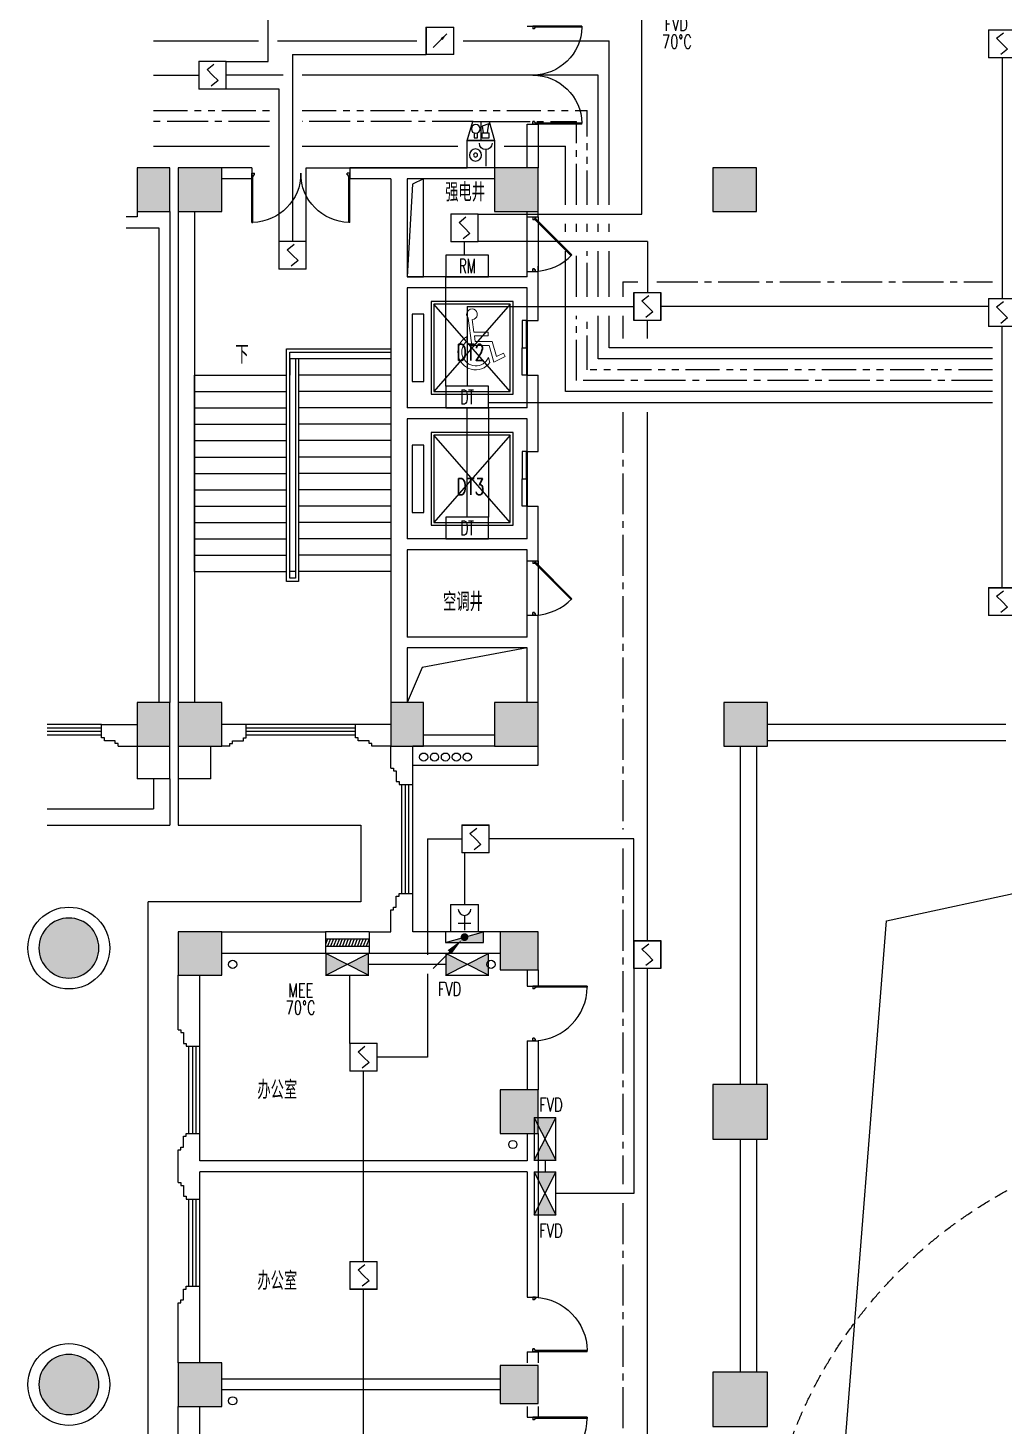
# Model space of a CAD drawing. Extents: x 190999 to 918899, y -200814 to 215286.
# Drawn here: x 686599 to 704485, y -133257 to -107632 of the extents above; entities that cross this region are included whole.
import ezdxf
from ezdxf.enums import TextEntityAlignment as Align

# ---------------------------------------------------------------- set-up
doc = ezdxf.new("R2010")
doc.units = 0
doc.header["$LTSCALE"] = 1000
doc.header["$MEASUREMENT"] = 0
for name, pattern in [('CENTER2', [1.125, 0.75, -0.125, 0.125, -0.125]), ('CONTINOUS', [0]), ('HIDDEN', [0.375, 0.25, -0.125]), ('PHANTOM2', [1.25, 0.625, -0.125, 0.125, -0.125, 0.125, -0.125])]:
    doc.linetypes.add(name, pattern=pattern)
for name, color, linetype in [('00-EQUIP', 3, 'Continuous'), ('00-LWIRE', 4, 'Continuous'), ('00-WIRE-4', 6, 'Continuous'), ('A-卫生间', 250, 'Continuous'), ('A-墙线', 2, 'Continuous'), ('A-外包装修', 250, 'Continuous'), ('A-外窗', 145, 'Continuous'), ('A-门', 167, 'Continuous'), ('COLUMN', 2, 'Continuous'), ('DIM_SYMB', 3, 'Continuous'), ('EQUIP_消火栓', 1, 'Continuous'), ('PUB_HATCH', 250, 'Continuous'), ('PUB_TEXT', 7, 'Continuous'), ('STAIR', 5, 'Continuous'), ('WALL', 2, 'Continuous'), ('WINDOW', 177, 'Continuous'), ('房间名称', 7, 'Continuous'), ('暖通-风-说明', 3, 'Continuous'), ('洞口线', 165, 'Continuous'), ('电井开洞', 97, 'Continuous'), ('雨水管', 151, 'Continuous')]:
    doc.layers.add(name, color=color, linetype=linetype)
doc.layers.add('1-3残疾人坐席', color=10, linetype='Continuous', lineweight=9)
doc.styles.add('_COMPLEX', font='COMPLEX.shx', dxfattribs={"width": 0.5})
doc.styles.add('_TCH_DIM', font='SIMPLEX', dxfattribs={"bigfont": 'GBCBIG'})
doc.styles.add('HZ-ZGBZ', font='romanc.shx', dxfattribs={"width": 0.65})
doc.styles.get("Standard").update_dxf_attribs({"font": 'simhei.ttf'})
doc.styles.add('XXK', font='romans.shx', dxfattribs={"width": 0.75, "bigfont": 'hzf.shx'})
doc.linetypes.add('4INE', pattern='A,1,-0.15,["4",XXK,S=0.3,R=0,X=-0.1,Y=-0.1],-0.25', length=1.4)
doc.linetypes.add('BIG-DLINE', pattern='A,1,-0.15,["D",XXK,S=0.2,R=0,X=-0.1,Y=-0.09],-0.2', length=1.35)

# ---------------------------------------------------------------- blocks, each defined once
blk = doc.blocks.new('m1800')
at = {"layer": 'A-墙线'}
for p, q in [((-900, -100), (-900, 100)), ((900, -100), (900, 100))]:
    blk.add_line(p, q, dxfattribs=at)
at = {"layer": 'A-门'}
for p, q in [((-900, 900), (-900, 0)), ((-900, 900), (-880, 900)), ((-880, 900), (-880, 50)), ((880, 900), (880, 50)), ((900, 900), (880, 900)), ((900, 900), (900, 0)), ((-900, 50), (-870, 50)), ((-900, 0), (-850, 0)), ((-870, 50), (-870, 30)), ((-870, 30), (-850, 30)), ((-850, 30), (-850, 0)), ((850, 30), (850, 0)), ((870, 30), (850, 30)), ((900, 0), (850, 0)), ((870, 50), (870, 30)), ((900, 50), (870, 50))]:
    blk.add_line(p, q, dxfattribs=at)
for centre, start, end in [((-900, 0), 0, 88.7267), ((900, 0), 91.2733, 180)]:
    blk.add_arc(centre, 900, start, end, dxfattribs=at)
blk = doc.blocks.new('wza')
at = {"layer": '1-3残疾人坐席', "linetype": 'CONTINOUS'}
for p, q in [((0, 0), (-66, 501)), ((40, 245), (10, 473)), ((-83, 80), (-94, 160)), ((0, 0), (318, 0)), ((40, 245), (302, 245)), ((63, 72), (50, 173)), ((50, 173), (302, 173)), ((63, 72), (372, 72)), ((302, 173), (302, 245)), ((372, 72), (452, -206)), ((307, -220), (334, -315)), ((318, 0), (407, -309)), ((407, -309), (615, -205)), ((452, -206), (583, -140)), ((583, -140), (615, -205))]:
    blk.add_line(p, q, dxfattribs=at)
for centre, radius, start, end in [((4, 570), 98.4, 273.7427, 224.6237), ((72, -121), 326, 120.5826, 323.3889), ((72, -121), 254, 127.7051, 337.0637)]:
    blk.add_arc(centre, radius, start, end, dxfattribs=at)
blk = doc.blocks.new('$TwtSys$00000434')
for p, q in [((-0.5, 0.5), (-0.5, -0.5)), ((-0.5, -0.5), (0.5, 0.5)), ((0.5, 0.5), (-0.5, 0.5)), ((0.5, -0.5), (0.5, 0.5)), ((-0.5, -0.5), (0.5, -0.5))]:
    blk.add_line(p, q)
blk.add_solid([(0.5, -0.5), (0.5, 0.5), (-0.5, -0.5)])
blk = doc.blocks.new('bfm01')
at = {"layer": 'A-墙线'}
for p, q in [((-200, 0), (0, 0)), ((-200, -1000), (0, -1000))]:
    blk.add_line(p, q, dxfattribs=at)
at = {"layer": 'A-门'}
for p, q in [((-200, -1000), (-200, 0)), ((-100, 0), (-100, -50)), ((-70, -50), (-100, -50)), ((-50, -30), (-70, -30)), ((-70, -30), (-70, -50)), ((-64, -44), (-50, -30)), ((-64, -44), (603, -711)), ((-50, 0), (-50, -30)), ((-50, -30), (617, -697)), ((0, 0), (0, -1000)), ((-70, -950), (-100, -950)), ((-100, -1000), (-100, -950)), ((-50, -1000), (-100, -1000)), ((-70, -970), (-70, -950)), ((-50, -970), (-70, -970)), ((-50, -1000), (-50, -970))]:
    blk.add_line(p, q, dxfattribs=at)
blk.add_arc((-100, 0), 1000, 272.866, 315.8103, dxfattribs=at)
blk = doc.blocks.new('m1000')
at = {"layer": 'A-墙线'}
for p, q in [((0, 0), (0, 200)), ((1000, 0), (1000, 200))]:
    blk.add_line(p, q, dxfattribs=at)
at = {"layer": 'A-门'}
for p, q in [((0, 1100), (0, 100)), ((0, 1100), (20, 1100)), ((20, 1100), (20, 150)), ((0, 150), (30, 150)), ((0, 100), (50, 100)), ((30, 150), (30, 130)), ((30, 130), (50, 130)), ((50, 130), (50, 100)), ((950, 130), (950, 100)), ((970, 130), (950, 130)), ((1000, 100), (950, 100)), ((970, 150), (970, 130)), ((1000, 150), (970, 150)), ((1000, 150), (1000, 100))]:
    blk.add_line(p, q, dxfattribs=at)
blk.add_arc((0, 100), 1000, 2.866, 88.854, dxfattribs=at)
blk = doc.blocks.new('$WINLIB2D$00000039')
at = {"color": 0}
for p, q in [((0.5, 0.5), (-0.5, 0.5)), ((-0.5, 0.167), (0.5, 0.167)), ((-0.452, -0.167), (-0.5, 0.084)), ((-0.384, -0.167), (-0.448, 0.167)), ((-0.316, -0.167), (-0.38, 0.167)), ((-0.248, -0.167), (-0.312, 0.167)), ((-0.18, -0.167), (-0.244, 0.167)), ((-0.112, -0.167), (-0.176, 0.167)), ((-0.044, -0.167), (-0.108, 0.167)), ((0.024, -0.167), (-0.04, 0.167)), ((0.092, -0.167), (0.028, 0.167)), ((0.16, -0.167), (0.096, 0.167)), ((0.228, -0.167), (0.164, 0.167)), ((0.296, -0.167), (0.232, 0.167)), ((0.364, -0.167), (0.3, 0.167)), ((0.432, -0.167), (0.368, 0.167)), ((0.5, -0.167), (0.436, 0.167)), ((-0.5, -0.167), (0.5, -0.167)), ((0.5, -0.5), (-0.5, -0.5))]:
    blk.add_line(p, q, dxfattribs=at)
blk = doc.blocks.new('_FZH')
blk.add_lwpolyline([(-0.5, -0.5), (0.5, -0.5), (0.5, 0.5), (-0.5, 0.5)], close=True)
at = {"layer": 'PUB_HATCH'}
blk.add_solid([(-0.5, -0.5), (0.5, -0.5), (-0.5, 0.5), (0.5, 0.5)], dxfattribs=at)
blk = doc.blocks.new('_LINKPT1')
at = {"color": 0}
blk.add_line((0, 0), (0, 0), dxfattribs=at)
blk = doc.blocks.new('3S1KCGW2')
for p, q in [((0.5, 0.5), (-0.5, 0.5)), ((-0.5, 0.5), (-0.5, -0.5)), ((-0.2, 0.2), (0.05, 0.4)), ((0, 0), (-0.2, 0.2)), ((0, 0), (0.2, -0.2)), ((0.5, -0.5), (0.5, 0.5)), ((-0.5, -0.5), (0.5, -0.5)), ((0.2, -0.2), (-0.05, -0.4))]:
    blk.add_line(p, q)
at = {"const_width": 0.04, "flags": 128}
blk.add_lwpolyline([(-0.5, -0.5), (-0.5, 0.5), (0.5, 0.5), (0.5, -0.5)], close=True, dxfattribs=at)
at = {"xscale": 0.002, "yscale": 0.002, "zscale": 0.002}
for p in [(-0.5, 0), (0, 0.5), (0.5, 0), (0, -0.5)]:
    blk.add_blockref('_LINKPT1', p, dxfattribs=at)
at = {"flags": 9}
blk.add_attdef('A', (0, 0), '', height=0.00002, dxfattribs=at)
blk = doc.blocks.new('3T1W6ZCM')
for p, q in [((0.5, 0.5), (-0.5, 0.5)), ((-0.5, 0.5), (-0.5, -0.5)), ((-0.178, 0.172), (-0.178, -0.443)), ((0.5, -0.5), (0.5, 0.5)), ((-0.5, -0.5), (0.5, -0.5))]:
    blk.add_line(p, q)
at = {"const_width": 0.04}
blk.add_lwpolyline([(-0.5, 0.5), (-0.5, -0.5), (0.5, -0.5), (0.5, 0.5)], close=True, dxfattribs=at)
for radius in [0.222, 0.074]:
    blk.add_circle((0.197, -0.03), radius)
blk.add_arc((-0.178, 0.403), 0.231, 180, 0)
at = {"xscale": 0.002, "yscale": 0.002, "zscale": 0.002}
for p in [(-0.5, 0), (0, 0.5), (0.5, 0), (0, -0.5)]:
    blk.add_blockref('_LINKPT1', p, dxfattribs=at)
at = {"flags": 9}
blk.add_attdef('A', (0, 0), '', height=0.00002, dxfattribs=at)
blk = doc.blocks.new('6A2OE7N0')
for p, q in [((-0.3, 0.35), (-0.5, -0.35)), ((0.3, 0.35), (-0.3, 0.35)), ((-0.246, -0.061), (-0.286, 0.259)), ((-0.286, 0.259), (-0.046, 0.179)), ((-0.046, 0.179), (-0.086, -0.061)), ((0, 0.35), (0, -0.35)), ((0.5, -0.35), (0.3, 0.35)), ((-0.5, -0.35), (0.5, -0.35)), ((-0.286, -0.061), (-0.286, -0.261)), ((-0.046, -0.061), (-0.286, -0.061)), ((-0.286, -0.261), (-0.046, -0.261)), ((-0.046, -0.261), (-0.046, -0.061)), ((0.13, -0.244), (0.13, -0.072)), ((0.25, -0.244), (0.13, -0.244)), ((0.25, -0.072), (0.25, -0.244))]:
    blk.add_line(p, q)
at = {"const_width": 0.04, "flags": 128}
blk.add_lwpolyline([(-0.5, -0.35), (-0.3, 0.35), (0.3, 0.35), (0.5, -0.35)], close=True, dxfattribs=at)
blk.add_circle((0.19, 0.076), 0.16)
at = {"xscale": 0.002, "yscale": 0.002, "zscale": 0.002}
for p in [(-0.4, 0), (0, 0.35), (0.4, 0), (0, -0.35)]:
    blk.add_blockref('_LINKPT1', p, dxfattribs=at)
at = {"flags": 9}
blk.add_attdef('A', (0, 0), '', height=0.00002, dxfattribs=at)
blk = doc.blocks.new('J62IR8YJ')
for p, q in [((-0.5, 1), (0.5, 1)), ((-0.5, 0), (-0.5, 1)), ((0, 0.598), (0, 0.06)), ((0.5, 1), (0.5, 0)), ((0.5, 0), (-0.5, 0)), ((-0.231, 0.312), (0.231, 0.312))]:
    blk.add_line(p, q)
at = {"const_width": 0.04, "flags": 128}
blk.add_lwpolyline([(-0.5, 0), (-0.5, 1), (0.5, 1), (0.5, 0)], close=True, dxfattribs=at)
blk.add_arc((0, 0.829), 0.231, 180, 0)
at = {"xscale": 0.002, "yscale": 0.00200000000000955, "zscale": 0.002}
for p in [(0, 1), (-0.5, 0.5), (0, 0), (0.5, 0.5)]:
    blk.add_blockref('_LINKPT1', p, dxfattribs=at)
at = {"flags": 9}
blk.add_attdef('A', (0, 0), '', height=0.00002, dxfattribs=at)
blk = doc.blocks.new('6H2KALM6')
for p, q in [((-0.78, 0.4), (0.78, -0.4)), ((0.78, 0.4), (-0.78, -0.4)), ((0.78, 0.4), (-0.78, 0.4)), ((-0.78, 0.4), (-0.78, -0.4)), ((0.78, -0.4), (0.78, 0.4)), ((-0.78, -0.4), (0.78, -0.4))]:
    blk.add_line(p, q)
at = {"const_width": 0.04}
blk.add_lwpolyline([(-0.78, 0.4), (-0.78, -0.4), (0.78, -0.4), (0.78, 0.4)], close=True, dxfattribs=at)
for points in [[(-0.78, 0.4), (0, 0), (-0.78, -0.4)], [(0.78, 0.4), (0, 0), (0.78, -0.4)]]:
    blk.add_solid(points)
at = {"xscale": 0.002, "yscale": 0.002, "zscale": 0.002}
for p in [(-0.78, 0), (0, 0.4), (0.78, 0), (0, -0.4)]:
    blk.add_blockref('_LINKPT1', p, dxfattribs=at)
at = {"flags": 9}
blk.add_attdef('A', (0, 0), '', height=0.00002, dxfattribs=at)
blk = doc.blocks.new('3S2OQ2I8')
for p, q in [((-0.5, 0.5), (0.5, 0.5)), ((-0.5, -0.5), (-0.5, 0.5)), ((-0.25, -0.25), (0.25, 0.25)), ((0.5, 0.5), (0.5, -0.5)), ((0.5, -0.5), (-0.5, -0.5))]:
    blk.add_line(p, q)
at = {"const_width": 0.04, "flags": 128}
blk.add_lwpolyline([(-0.5, -0.5), (-0.5, 0.5), (0.5, 0.5), (0.5, -0.5)], close=True, dxfattribs=at)
blk.add_solid([(0.25, 0.25), (0.021, 0.097), (0.097, 0.029)])
at = {"xscale": 0.002, "yscale": 0.002, "zscale": 0.002}
for p in [(-0.5, 0), (0, 0.5), (0.5, 0), (0, -0.5)]:
    blk.add_blockref('_LINKPT1', p, dxfattribs=at)
at = {"flags": 9}
blk.add_attdef('A', (0, 0), '', height=0.00002, dxfattribs=at)
blk = doc.blocks.new('6A2DRK5Q')
for p, q in [((0.78, 0.4), (-0.78, 0.4)), ((-0.78, 0.4), (-0.78, -0.4)), ((0.78, -0.4), (0.78, 0.4)), ((-0.78, -0.4), (0.78, -0.4))]:
    blk.add_line(p, q)
at = {"xscale": 0.002, "yscale": 0.002, "zscale": 0.002}
for p in [(-0.78, 0), (0, 0.4), (0.78, 0), (0, -0.4)]:
    blk.add_blockref('_LINKPT1', p, dxfattribs=at)
at = {"style": '_COMPLEX', "width": 0.6, "flags": 8}
blk.add_attdef('$TEXT$', text='', height=0.52, dxfattribs=at).set_placement((0, 0), align=Align.MIDDLE_CENTER)
at = {"flags": 9}
blk.add_attdef('A', (0, 0), '', height=0.00002, dxfattribs=at)
blk = doc.blocks.new('_WRLD10L')
for p, q in [((1.15, 1.15), (0.55, 0.55)), ((0.104, 0.104), (0.104, 0.104)), ((-0.104, -0.104), (-0.104, -0.104))]:
    blk.add_line(p, q)
at = {"const_width": 0.142}
blk.add_lwpolyline([(-0.071, 0, 1), (0.071, 0, 1)], format="xyb", close=True, dxfattribs=at)
blk.add_solid([(0.62, 0.48), (0.48, 0.62), (0.1, 0.1)])
at = {"width": 0.8, "flags": 9}
blk.add_attdef('A', (0, 0), '', height=0.00002, dxfattribs=at)

msp = doc.modelspace()

# ---------------------------------------------------------------- hatches: boundary and pattern name
at = {"layer": 'PUB_HATCH'}
for points in [[(689198.5, -110996.3), (689198.5, -110196.3), (688598.5, -110196.3), (688598.5, -110996.3)], [(690148.5, -110996.3), (690148.5, -110196.3), (689348.5, -110196.3), (689348.5, -110996.3)], [(695948.5, -110996.3), (695948.5, -110196.3), (695148.5, -110196.3), (695148.5, -110996.3)], [(699948.5, -110196.3), (699148.5, -110196.3), (699148.5, -110996.3), (699948.5, -110996.3)], [(689198.5, -120796.3), (689198.5, -119996.3), (688598.5, -119996.3), (688598.5, -120796.3)], [(690148.5, -120796.3), (690148.5, -119996.3), (689348.5, -119996.3), (689348.5, -120796.3)], [(693848.5, -120796.3), (693848.5, -119996.3), (693248.5, -119996.3), (693248.5, -120796.3)], [(695948.5, -120796.3), (695948.5, -119996.3), (695148.5, -119996.3), (695148.5, -120796.3)], [(700148.5, -120796.3), (700148.5, -119996.3), (699348.5, -119996.3), (699348.5, -120796.3)], [(686798.5, -124496.3, 1), (687898.5, -124496.3, 1)], [(690148.5, -124996.3), (690148.5, -124196.3), (689348.5, -124196.3), (689348.5, -124996.3)], [(695948.5, -124896.3), (695948.5, -124196.3), (695248.5, -124196.3), (695248.5, -124896.3)], [(695948.5, -127896.3), (695948.5, -127096.3), (695248.5, -127096.3), (695248.5, -127896.3)], [(686798.5, -132496.3, 1), (687898.5, -132496.3, 1)], [(690148.5, -132896.3), (690148.5, -132096.3), (689348.5, -132096.3), (689348.5, -132896.3)], [(695948.5, -132846.3), (695948.5, -132146.3), (695248.5, -132146.3), (695248.5, -132846.3)]]:
    msp.add_hatch(color=256, dxfattribs=at).paths.add_polyline_path(points)

# ---------------------------------------------------------------- linework, layer by layer
at = {"layer": '00-WIRE-4'}
for p, q in [((697848.5, -111046.3), (697848.5, -102520)), ((690998.5, -108246.3), (690998.5, -105956)), ((691448.5, -108117.7), (691448.5, -111546.3)), ((691448.5, -108117.7), (693898.2, -108117.7)), ((690231.9, -108246.3), (690998.5, -108246.3)), ((704448.5, -108171.3), (704448.5, -112596.3)), ((688898.5, -108496.3), (689731.9, -108496.3)), ((691273.5, -108496.3), (690231.9, -108496.3)), ((697048.5, -108496.3), (691623.5, -108496.3)), ((697048.5, -110871.3), (697048.5, -108496.3)), ((690231.9, -108746.3), (691198.5, -108746.3)), ((691198.5, -108746.3), (691198.5, -111560.9)), ((691698.5, -110196.3), (694648.5, -110196.3)), ((691698.5, -111546.3), (691698.5, -110196.3)), ((694848.5, -111046.3), (697848.5, -111046.3)), ((697048.5, -111371.3), (697048.5, -111221.3)), ((697248.5, -111371.3), (697248.5, -111221.3)), ((694598.5, -111796.3), (694598.5, -111546.3)), ((697948.5, -111546.3), (694848.5, -111546.3)), ((697048.5, -112561.3), (697048.5, -111721.3)), ((697948.5, -111546.3), (697948.5, -112486.3)), ((694648.5, -112736.3), (697698.5, -112736.3)), ((694648.5, -112736.3), (694648.5, -114196.3)), ((704198.5, -112736.3), (698198.5, -112736.3)), ((697048.5, -113696.3), (697048.5, -112911.3)), ((697948.5, -113321.3), (697948.5, -112986.3)), ((704448.5, -117896.3), (704448.5, -113096.3)), ((704273.5, -113696.3), (697048.5, -113696.3)), ((695038.5, -114596.3), (695038.5, -116596.3)), ((697948.5, -124366.3), (697948.5, -114671.3)), ((693920.4, -122496.3), (693920.4, -124621.3)), ((693920.4, -122496.3), (694548.5, -122496.3)), ((697698.5, -122496.3), (695048.5, -122496.3)), ((697698.5, -124366.3), (697698.5, -122496.3)), ((694598.5, -122746.3), (694598.5, -123696.3)), ((692498.5, -126246.3), (692498.5, -124996.3)), ((694258.5, -124796.3), (692838.5, -124796.3)), ((693920.4, -124971.3), (693920.4, -126496.3)), ((697698.5, -124866.3), (697698.5, -128996.3)), ((697948.5, -136246.3), (697948.5, -124866.3)), ((693920.4, -126496.3), (692998.5, -126496.3)), ((692748.5, -130246.3), (692748.5, -126746.3)), ((696073.5, -128386.3), (696073.5, -128606.3)), ((697698.5, -128996.3), (696273.5, -128996.3)), ((692748.5, -134246.3), (692748.5, -130746.3))]:
    msp.add_line(p, q, dxfattribs=at)
at = {"layer": '00-WIRE-4', "linetype": 'BIG-DLINE'}
for p, q in [((688898.5, -107867.7), (690823.5, -107867.7)), ((691173.5, -107867.7), (693723.2, -107867.7)), ((694573.2, -107867.7), (697248.5, -107867.7)), ((697248.5, -110871.3), (697248.5, -107867.7)), ((697248.5, -112561.3), (697248.5, -111721.3)), ((697248.5, -113496.3), (697248.5, -112911.3)), ((704273.5, -113496.3), (697248.5, -113496.3))]:
    msp.add_line(p, q, dxfattribs=at)
at = {"layer": '00-WIRE-4', "linetype": 'PHANTOM2'}
for p, q in [((688898.5, -109146.3), (691023.5, -109146.3)), ((691623.5, -109146.3), (696848.5, -109146.3)), ((696848.5, -110871.3), (696848.5, -109146.3)), ((696848.5, -112561.3), (696848.5, -111721.3)), ((696848.5, -113896.3), (696848.5, -112911.3)), ((704273.5, -113896.3), (696848.5, -113896.3))]:
    msp.add_line(p, q, dxfattribs=at)
at = {"layer": '00-WIRE-4', "linetype": 'CENTER2'}
for p, q in [((691023.5, -109346.3), (688898.5, -109346.3)), ((694753.9, -109346.3), (691623.5, -109346.3)), ((695048.5, -109346.3), (696648.5, -109346.3)), ((696648.5, -110871.3), (696648.5, -109346.3)), ((696848.5, -111371.3), (696848.5, -111221.3)), ((696648.5, -112561.3), (696648.5, -111721.3)), ((697498.5, -112286.3), (697498.5, -112561.3)), ((697498.5, -112286.3), (697773.5, -112286.3)), ((698123.5, -112286.3), (704273.5, -112286.3)), ((696648.5, -114096.3), (696648.5, -112911.3)), ((697498.5, -112911.3), (697498.5, -113321.3)), ((704273.5, -114096.3), (696648.5, -114096.3)), ((697498.5, -114671.3), (697498.5, -122321.3)), ((697498.5, -122671.3), (697498.5, -128821.3)), ((697498.5, -129171.3), (697498.5, -136246.3))]:
    msp.add_line(p, q, dxfattribs=at)
at = {"layer": '00-WIRE-4', "linetype": '4INE'}
for p, q in [((688898.5, -109796.3), (691023.5, -109796.3)), ((691623.5, -109796.3), (694473.5, -109796.3)), ((695323.5, -109796.3), (696448.5, -109796.3)), ((696448.5, -110871.3), (696448.5, -109796.3)), ((696448.5, -111371.3), (696448.5, -111221.3)), ((696648.5, -111371.3), (696648.5, -111221.3)), ((696448.5, -114296.3), (696448.5, -111721.3)), ((694258.5, -114196.3), (694258.5, -112196.3)), ((695038.5, -114496.3), (704273.5, -114496.3)), ((704273.5, -114296.3), (696448.5, -114296.3)), ((694648.5, -116596.3), (694648.5, -114596.3))]:
    msp.add_line(p, q, dxfattribs=at)
at = {"layer": 'A-卫生间', "linetype": 'HIDDEN'}
msp.add_circle((708648.5, -136496.3), 8600, dxfattribs=at)
at = {"layer": 'A-墙线'}
for p, q in [((695748.5, -110196.3), (695748.5, -109396.3)), ((695948.5, -109396.3), (695948.5, -110196.3)), ((690698.5, -110196.3), (690148.5, -110196.3)), ((690698.5, -110396.3), (690148.5, -110396.3)), ((695148.5, -110196.3), (692498.5, -110196.3)), ((693248.5, -110396.3), (692498.5, -110396.3)), ((693248.5, -110396.3), (693248.5, -120196.3)), ((695148.5, -110396.3), (693548.5, -110396.3)), ((693548.5, -110396.3), (693548.5, -112196.3)), ((688598.5, -111096.3), (688398.5, -111096.3)), ((688598.5, -110996.3), (688598.5, -111096.3)), ((689198.5, -110996.3), (689198.5, -119996.3)), ((689348.5, -110996.3), (689348.5, -119996.3)), ((689648.5, -110996.3), (689648.5, -119996.3)), ((695748.5, -111096.3), (695748.5, -110996.3)), ((695948.5, -111096.3), (695948.5, -110996.3)), ((688398.5, -111296.3), (688998.5, -111296.3)), ((688998.5, -111296.3), (688998.5, -119996.3)), ((695748.5, -112196.3), (693548.5, -112196.3)), ((695748.5, -112196.3), (695748.5, -112096.3)), ((695948.5, -112996.3), (695948.5, -111996.3)), ((693548.5, -112396.3), (693548.5, -114596.3)), ((695748.5, -112396.3), (693548.5, -112396.3)), ((695748.5, -112996.3), (695748.5, -112396.3)), ((695748.5, -112996.3), (695948.5, -112996.3)), ((695748.5, -114596.3), (695748.5, -113996.3)), ((695748.5, -113996.3), (695948.5, -113996.3)), ((695948.5, -115396.3), (695948.5, -113996.3)), ((695748.5, -114596.3), (693548.5, -114596.3)), ((693548.5, -114796.3), (693548.5, -116996.3)), ((695748.5, -114796.3), (693548.5, -114796.3)), ((695748.5, -115396.3), (695748.5, -114796.3)), ((695748.5, -115396.3), (695948.5, -115396.3)), ((695748.5, -116996.3), (695748.5, -116396.3)), ((695748.5, -116396.3), (695948.5, -116396.3)), ((695948.5, -117496.3), (695948.5, -116396.3)), ((695748.5, -116996.3), (693548.5, -116996.3)), ((693548.5, -117196.3), (693548.5, -118796.3)), ((695748.5, -117196.3), (693548.5, -117196.3)), ((695748.5, -117396.3), (695748.5, -117196.3)), ((695748.5, -118796.3), (695748.5, -118396.3)), ((695948.5, -119996.3), (695948.5, -118391.3)), ((695748.5, -118796.3), (693548.5, -118796.3)), ((693548.5, -118996.3), (693548.5, -119996.3)), ((695748.5, -118996.3), (693548.5, -118996.3)), ((695748.5, -119996.3), (695748.5, -118996.3)), ((687948.5, -120396.3), (688598.5, -120396.3)), ((687948.5, -120646.3), (687948.5, -120396.3)), ((690598.5, -120396.3), (690148.5, -120396.3)), ((690598.5, -120646.3), (690598.5, -120396.3)), ((693248.5, -120396.3), (692598.5, -120396.3)), ((692598.5, -120646.3), (692598.5, -120396.3)), ((687998.5, -120646.3), (687948.5, -120646.3)), ((687998.5, -120696.3), (687998.5, -120646.3)), ((690548.5, -120646.3), (690598.5, -120646.3)), ((690548.5, -120696.3), (690548.5, -120646.3)), ((692648.5, -120646.3), (692598.5, -120646.3)), ((692648.5, -120696.3), (692648.5, -120646.3)), ((695148.5, -120596.3), (693848.5, -120596.3)), ((688198.5, -120696.3), (687998.5, -120696.3)), ((688198.5, -120746.3), (688198.5, -120696.3)), ((688248.5, -120746.3), (688198.5, -120746.3)), ((688248.5, -120796.3), (688248.5, -120746.3)), ((688248.5, -120796.3), (688598.5, -120796.3)), ((688598.5, -120796.3), (688598.5, -121396.3)), ((689198.5, -121396.3), (689198.5, -120796.3)), ((689348.5, -120796.3), (689348.5, -121396.3)), ((689948.5, -121396.3), (689948.5, -120796.3)), ((690298.5, -120796.3), (690148.5, -120796.3)), ((690298.5, -120796.3), (690298.5, -120746.3)), ((690298.5, -120746.3), (690348.5, -120746.3)), ((690348.5, -120746.3), (690348.5, -120696.3)), ((690348.5, -120696.3), (690548.5, -120696.3)), ((692848.5, -120696.3), (692648.5, -120696.3)), ((692848.5, -120746.3), (692848.5, -120696.3)), ((692898.5, -120746.3), (692848.5, -120746.3)), ((692898.5, -120796.3), (692898.5, -120746.3)), ((693248.5, -120796.3), (692898.5, -120796.3)), ((693248.5, -121196.3), (693248.5, -120796.3)), ((695148.5, -120796.3), (693648.5, -120796.3)), ((693648.5, -121496.3), (693648.5, -120796.3)), ((693248.5, -121196.3), (693298.5, -121196.3)), ((693298.5, -121196.3), (693298.5, -121246.3)), ((689198.5, -121396.3), (688598.5, -121396.3)), ((689948.5, -121396.3), (689348.5, -121396.3)), ((693298.5, -121246.3), (693348.5, -121246.3)), ((693348.5, -121246.3), (693348.5, -121446.3)), ((693348.5, -121446.3), (693398.5, -121446.3)), ((693398.5, -121446.3), (693398.5, -121496.3)), ((693398.5, -121496.3), (693648.5, -121496.3)), ((693398.5, -123546.3), (693398.5, -123496.3)), ((693398.5, -123496.3), (693648.5, -123496.3)), ((693648.5, -124196.3), (693648.5, -123496.3)), ((693298.5, -123746.3), (693348.5, -123746.3)), ((693298.5, -123796.3), (693298.5, -123746.3)), ((693348.5, -123546.3), (693398.5, -123546.3)), ((693348.5, -123746.3), (693348.5, -123546.3)), ((693248.5, -124196.3), (693248.5, -123796.3)), ((693248.5, -123796.3), (693298.5, -123796.3)), ((695248.5, -124196.3), (693648.5, -124196.3)), ((692048.5, -124596.3), (690148.5, -124596.3)), ((695248.5, -124596.3), (692848.5, -124596.3)), ((689348.5, -125996.3), (689348.5, -124996.3)), ((689748.5, -126296.3), (689748.5, -124996.3)), ((695748.5, -124896.3), (695748.5, -125196.3)), ((695948.5, -124896.3), (695948.5, -125196.3)), ((689348.5, -125996.3), (689398.5, -125996.3)), ((689398.5, -125996.3), (689398.5, -126046.3)), ((689398.5, -126046.3), (689448.5, -126046.3)), ((689448.5, -126046.3), (689448.5, -126246.3)), ((689448.5, -126246.3), (689498.5, -126246.3)), ((689498.5, -126246.3), (689498.5, -126296.3)), ((689498.5, -126296.3), (689748.5, -126296.3)), ((695748.5, -126196.3), (695748.5, -127096.3)), ((695948.5, -126196.3), (695948.5, -127096.3)), ((689448.5, -127946.3), (689498.5, -127946.3)), ((689448.5, -128146.3), (689448.5, -127946.3)), ((689498.5, -127946.3), (689498.5, -127896.3)), ((689498.5, -127896.3), (689748.5, -127896.3)), ((689748.5, -128396.3), (689748.5, -127896.3)), ((695748.5, -127896.3), (695748.5, -128396.3)), ((695948.5, -127896.3), (695948.5, -130894.3)), ((689348.5, -128796.3), (689348.5, -128196.3)), ((689348.5, -128196.3), (689398.5, -128196.3)), ((689398.5, -128146.3), (689448.5, -128146.3)), ((689398.5, -128196.3), (689398.5, -128146.3)), ((695748.5, -128396.3), (689748.5, -128396.3)), ((689748.5, -129096.3), (689748.5, -128596.3)), ((695748.5, -128596.3), (689748.5, -128596.3)), ((695748.5, -128596.3), (695748.5, -130894.3)), ((689348.5, -128796.3), (689398.5, -128796.3)), ((689398.5, -128796.3), (689398.5, -128846.3)), ((689398.5, -128846.3), (689448.5, -128846.3)), ((689448.5, -128846.3), (689448.5, -129046.3)), ((689448.5, -129046.3), (689498.5, -129046.3)), ((689498.5, -129046.3), (689498.5, -129096.3)), ((689498.5, -129096.3), (689748.5, -129096.3)), ((689448.5, -130746.3), (689498.5, -130746.3)), ((689448.5, -130946.3), (689448.5, -130746.3)), ((689498.5, -130746.3), (689498.5, -130696.3)), ((689498.5, -130696.3), (689748.5, -130696.3)), ((689748.5, -132096.3), (689748.5, -130696.3)), ((689348.5, -132096.3), (689348.5, -130996.3)), ((689348.5, -130996.3), (689398.5, -130996.3)), ((689398.5, -130946.3), (689448.5, -130946.3)), ((689398.5, -130996.3), (689398.5, -130946.3)), ((695748.5, -131896.3), (695748.5, -132096.3)), ((695948.5, -131896.3), (695948.5, -132096.3)), ((695248.5, -132396.3), (690148.5, -132396.3)), ((695248.5, -132596.3), (690148.5, -132596.3)), ((689348.5, -133996.3), (689348.5, -132896.3)), ((689748.5, -134296.3), (689748.5, -132896.3)), ((695748.5, -132896.3), (695748.5, -133096.3)), ((695948.5, -132896.3), (695948.5, -133096.3))]:
    msp.add_line(p, q, dxfattribs=at)
at = {"layer": 'A-外包装修'}
for p, q in [((688898.5, -121396.3), (688898.5, -121946.5)), ((689198.5, -121396.3), (689198.5, -122246.5)), ((689348.5, -121396.3), (689348.5, -122246.5)), ((686948.5, -121946.5), (688898.5, -121946.5)), ((686948.5, -122246.5), (689198.5, -122246.5)), ((689348.5, -122246.5), (692698.5, -122246.5)), ((692698.5, -122246.5), (692698.5, -123646.3)), ((692698.5, -123646.3), (688798.5, -123646.3)), ((688798.5, -149346.3), (688798.5, -123646.3))]:
    msp.add_line(p, q, dxfattribs=at)
for centre in [(687348.5, -124496.3), (687348.5, -132496.3)]:
    msp.add_circle(centre, 750, dxfattribs=at)
at = {"layer": 'A-外窗'}
for p, q in [((687948.5, -120396.3), (686948.5, -120396.3)), ((692598.5, -120396.3), (690598.5, -120396.3)), ((687948.5, -120466.3), (686948.5, -120466.3)), ((687948.5, -120526.3), (686948.5, -120526.3)), ((687948.5, -120596.3), (686948.5, -120596.3)), ((692598.5, -120466.3), (690598.5, -120466.3)), ((692598.5, -120526.3), (690598.5, -120526.3)), ((692598.5, -120596.3), (690598.5, -120596.3)), ((693448.5, -123496.3), (693448.5, -121496.3)), ((693518.5, -123496.3), (693518.5, -121496.3)), ((693578.5, -123496.3), (693578.5, -121496.3)), ((693648.5, -123496.3), (693648.5, -121496.3)), ((689548.5, -127896.3), (689548.5, -126296.3)), ((689618.5, -127896.3), (689618.5, -126296.3)), ((689678.5, -127896.3), (689678.5, -126296.3)), ((689748.5, -127896.3), (689748.5, -126296.3)), ((689548.5, -130696.3), (689548.5, -129096.3)), ((689618.5, -130696.3), (689618.5, -129096.3)), ((689678.5, -130696.3), (689678.5, -129096.3)), ((689748.5, -130696.3), (689748.5, -129096.3))]:
    msp.add_line(p, q, dxfattribs=at)
at = {"layer": 'A-门'}
for p, q in [((695748.5, -112996.3), (695748.5, -113996.3)), ((695748.5, -115396.3), (695748.5, -116396.3))]:
    msp.add_line(p, q, dxfattribs=at)
for points in [[(695733.6, -112996.3), (695653.7, -112996.3), (695653.7, -113496.3), (695733.6, -113496.3)], [(695733.6, -113996.3), (695653.7, -113996.3), (695653.7, -113496.3), (695733.6, -113496.3)], [(695733.6, -115396.3), (695653.7, -115396.3), (695653.7, -115896.3), (695733.6, -115896.3)], [(695733.6, -116396.3), (695653.7, -116396.3), (695653.7, -115896.3), (695733.6, -115896.3)]]:
    msp.add_lwpolyline(points, close=True, dxfattribs=at)
at = {"layer": 'COLUMN'}
for p, q in [((689198.5, -110196.3), (688598.5, -110196.3)), ((688598.5, -110196.3), (688598.5, -110996.3)), ((689198.5, -110996.3), (689198.5, -110196.3)), ((690148.5, -110196.3), (689348.5, -110196.3)), ((689348.5, -110196.3), (689348.5, -110996.3)), ((690148.5, -110996.3), (690148.5, -110196.3)), ((695948.5, -110196.3), (695148.5, -110196.3)), ((695148.5, -110196.3), (695148.5, -110996.3)), ((695948.5, -110996.3), (695948.5, -110196.3)), ((699948.5, -110196.3), (699148.5, -110196.3)), ((699148.5, -110196.3), (699148.5, -110996.3)), ((699948.5, -110996.3), (699948.5, -110196.3)), ((688598.5, -110996.3), (689198.5, -110996.3)), ((689348.5, -110996.3), (690148.5, -110996.3)), ((695148.5, -110996.3), (695948.5, -110996.3)), ((699148.5, -110996.3), (699948.5, -110996.3)), ((689198.5, -119996.3), (688598.5, -119996.3)), ((688598.5, -119996.3), (688598.5, -120796.3)), ((689198.5, -120796.3), (689198.5, -119996.3)), ((690148.5, -119996.3), (689348.5, -119996.3)), ((689348.5, -119996.3), (689348.5, -120796.3)), ((690148.5, -120796.3), (690148.5, -119996.3)), ((693848.5, -119996.3), (693248.5, -119996.3)), ((693248.5, -119996.3), (693248.5, -120796.3)), ((693848.5, -120796.3), (693848.5, -119996.3)), ((695948.5, -119996.3), (695148.5, -119996.3)), ((695148.5, -119996.3), (695148.5, -120796.3)), ((695948.5, -120796.3), (695948.5, -119996.3)), ((700148.5, -119996.3), (699348.5, -119996.3)), ((699348.5, -119996.3), (699348.5, -120796.3)), ((700148.5, -120796.3), (700148.5, -119996.3)), ((688598.5, -120796.3), (689198.5, -120796.3)), ((689348.5, -120796.3), (690148.5, -120796.3)), ((693248.5, -120796.3), (693848.5, -120796.3)), ((695148.5, -120796.3), (695948.5, -120796.3)), ((699348.5, -120796.3), (700148.5, -120796.3)), ((690148.5, -124196.3), (689348.5, -124196.3)), ((689348.5, -124196.3), (689348.5, -124996.3)), ((690148.5, -124996.3), (690148.5, -124196.3)), ((695948.5, -124196.3), (695248.5, -124196.3)), ((695248.5, -124196.3), (695248.5, -124896.3)), ((695948.5, -124896.3), (695948.5, -124196.3)), ((689348.5, -124996.3), (690148.5, -124996.3)), ((695248.5, -124896.3), (695948.5, -124896.3)), ((695948.5, -127096.3), (695248.5, -127096.3)), ((695248.5, -127096.3), (695248.5, -127896.3)), ((695948.5, -127896.3), (695948.5, -127096.3)), ((695248.5, -127896.3), (695948.5, -127896.3)), ((690148.5, -132096.3), (689348.5, -132096.3)), ((689348.5, -132096.3), (689348.5, -132896.3)), ((690148.5, -132896.3), (690148.5, -132096.3)), ((695948.5, -132146.3), (695248.5, -132146.3)), ((695248.5, -132146.3), (695248.5, -132846.3)), ((695948.5, -132846.3), (695948.5, -132146.3)), ((689348.5, -132896.3), (690148.5, -132896.3)), ((695248.5, -132846.3), (695948.5, -132846.3))]:
    msp.add_line(p, q, dxfattribs=at)
for centre, start, end in [((687348.5, -124496.3), 0, 180), ((687348.5, -124496.3), 180, 0), ((687348.5, -132496.3), 0, 180), ((687348.5, -132496.3), 180, 0)]:
    msp.add_arc(centre, 550, start, end, dxfattribs=at)
at = {"layer": 'DIM_SYMB'}
msp.add_lwpolyline([(690493.5, -113996.3, 0, 0, 0), (690491, -118946.7, 0, 0, 0), (692403.5, -118946.7, 0, 0, 0), (692403.5, -113996.3, 80, 0, 0), (692403.5, -113696.3, 0, 0, 0)], format="xyseb", dxfattribs=at)
at = {"layer": 'STAIR'}
for p, q in [((695437, -112696.3), (694037, -114296.3)), ((695437, -114296.3), (694037, -112696.3)), ((691338.5, -117776.3), (691338.5, -113516.3)), ((691338.5, -113516.3), (693248.5, -113516.3)), ((693248.5, -113516.3), (693248.5, -113576.3)), ((691398.5, -117716.3), (691398.5, -113576.3)), ((691398.5, -113576.3), (693248.5, -113576.3)), ((691498.5, -113696.3), (691398.5, -113696.3)), ((691398.5, -113696.3), (691398.5, -113996.3)), ((691498.5, -113696.3), (691498.5, -117596.3)), ((691558.5, -113696.3), (691498.5, -113696.3)), ((691498.5, -113696.3), (691498.5, -117716.3)), ((691558.5, -113696.3), (691498.5, -113696.3)), ((693248.5, -113696.3), (691558.5, -113696.3)), ((691558.5, -113696.3), (691558.5, -117776.3)), ((693248.5, -113696.3), (693248.5, -117596.3)), ((689648.5, -117596.3), (689648.5, -113996.3)), ((689648.5, -113996.3), (691338.5, -113996.3)), ((691398.5, -117596.3), (691398.5, -113996.3)), ((693248.5, -113996.3), (691558.5, -113996.3)), ((689648.5, -114296.3), (691338.5, -114296.3)), ((693248.5, -114296.3), (691558.5, -114296.3)), ((689648.5, -114596.3), (691338.5, -114596.3)), ((693248.5, -114596.3), (691558.5, -114596.3)), ((689648.5, -114896.3), (691338.5, -114896.3)), ((693248.5, -114896.3), (691558.5, -114896.3)), ((689648.5, -115196.3), (691338.5, -115196.3)), ((693248.5, -115196.3), (691558.5, -115196.3)), ((695437, -115096.3), (694037, -116696.3)), ((695437, -116696.3), (694037, -115096.3)), ((689648.5, -115496.3), (691338.5, -115496.3)), ((693248.5, -115496.3), (691558.5, -115496.3)), ((689648.5, -115796.3), (691338.5, -115796.3)), ((693248.5, -115796.3), (691558.5, -115796.3)), ((689648.5, -116096.3), (691338.5, -116096.3)), ((693248.5, -116096.3), (691558.5, -116096.3)), ((689648.5, -116396.3), (691338.5, -116396.3)), ((693248.5, -116396.3), (691558.5, -116396.3)), ((689648.5, -116696.3), (691338.5, -116696.3)), ((693248.5, -116696.3), (691558.5, -116696.3)), ((689648.5, -116996.3), (691338.5, -116996.3)), ((693248.5, -116996.3), (691558.5, -116996.3)), ((689648.5, -117296.3), (691338.5, -117296.3)), ((693248.5, -117296.3), (691558.5, -117296.3)), ((689648.5, -117596.3), (691338.5, -117596.3)), ((691498.5, -117596.3), (691398.5, -117596.3)), ((693248.5, -117596.3), (691558.5, -117596.3)), ((691558.5, -117776.3), (691338.5, -117776.3)), ((691498.5, -117716.3), (691398.5, -117716.3)), ((704520.6, -120396.3), (700148.5, -120396.3)), ((699648.5, -120796.3), (699648.5, -126996.3)), ((699948.5, -120796.3), (699948.5, -126996.3)), ((704520.6, -120696.3), (700148.5, -120696.3)), ((702329.3, -123997.2), (717198.5, -120796.3)), ((700098.5, -152196.3), (702329.3, -123997.2)), ((699648.5, -127996.3), (699648.5, -132268.4)), ((699948.5, -127996.3), (699948.5, -132268.4))]:
    msp.add_line(p, q, dxfattribs=at)
for points in [[(695487, -114346.3), (695487, -112646.3), (693987, -112646.3), (693987, -114346.3)], [(695437, -114296.3), (695437, -112696.3), (694037, -112696.3), (694037, -114296.3)], [(693852, -114114.2), (693852, -112878.4), (693641.9, -112878.4), (693641.9, -114114.2)], [(695487, -116746.3), (695487, -115046.3), (693987, -115046.3), (693987, -116746.3)], [(693852, -116514.2), (693852, -115278.4), (693641.9, -115278.4), (693641.9, -116514.2)], [(695437, -116696.3), (695437, -115096.3), (694037, -115096.3), (694037, -116696.3)]]:
    msp.add_lwpolyline(points, close=True, dxfattribs=at)
at = {"layer": 'WALL'}
for p, q in [((690148.5, -124196.3), (692048.5, -124196.3)), ((692048.5, -124196.3), (692048.5, -124596.3)), ((692848.5, -124196.3), (693248.5, -124196.3)), ((692848.5, -124196.3), (692848.5, -124596.3))]:
    msp.add_line(p, q, dxfattribs=at)
at = {"layer": '洞口线'}
msp.add_lwpolyline([(695748.5, -118996.3), (693824.5, -119354.9), (693548.5, -119996.3)], dxfattribs=at)
at = {"layer": '电井开洞', "color": 4}
msp.add_lwpolyline([(693848.5, -110396.3), (693548.5, -110396.3), (693548.5, -112196.3), (693848.5, -112196.3)], close=True, dxfattribs=at)
at = {"layer": '电井开洞'}
msp.add_lwpolyline([(693848.5, -110396.3), (693643.2, -110494.9), (693548.5, -112196.3)], dxfattribs=at)
at = {"layer": '雨水管'}
msp.add_lwpolyline([(693648.5, -121146.3), (695948.5, -121146.3), (695948.5, -120796.3)], dxfattribs=at)
for centre in [(693848.5, -120996.3), (694048.5, -120996.3), (694248.5, -120996.3), (694448.5, -120996.3), (694648.5, -120996.3), (690348.5, -124796.3), (695084.2, -124796.3), (695484.2, -128096.3), (690348.5, -132796.3)]:
    msp.add_circle(centre, 75, dxfattribs=at)

# ---------------------------------------------------------------- block references
msp.add_blockref('wza', (694731, -113450.2))
at = {"layer": '00-EQUIP', "yscale": 500, "zscale": 500}
for name, p, xscale in [('3S2OQ2I8', (694148.2, -107867.7), 500), ('3S1KCGW2', (689981.9, -108496.3), 500), ('6A2OE7N0', (694898.5, -109521.3), -500), ('3T1W6ZCM', (694898.5, -109946.3), -500), ('3S1KCGW2', (694598.5, -111296.3), 500), ('3S1KCGW2', (691448.5, -111796.3), 500), ('3S1KCGW2', (697948.5, -112736.3), 500), ('3S1KCGW2', (694798.5, -122496.3), 500), ('J62IR8YJ', (694598.5, -124196.3), 500), ('3S1KCGW2', (697948.5, -124616.3), 500), ('3S1KCGW2', (692748.5, -126496.3), 500), ('3S1KCGW2', (692748.5, -130496.3), 500)]:
    msp.add_blockref(name, p, dxfattribs=dict(at, xscale=xscale))
at = {"layer": '00-EQUIP', "xscale": 500, "yscale": 500, "zscale": 500}
for name, p, rotation in [('3S1KCGW2', (704448.5, -107921.3), 180), ('3S1KCGW2', (704448.5, -112846.3), 180), ('3S1KCGW2', (704448.5, -118146.3), 180), ('6H2KALM6', (692448.5, -124796.3), 180), ('6H2KALM6', (694648.5, -124796.3), 180), ('6H2KALM6', (696073.5, -127996.3), 90), ('6H2KALM6', (696073.5, -128996.3), 90), ('6H2KALM6', (696073.5, -128996.3), 90)]:
    msp.add_blockref(name, p, dxfattribs=dict(at, rotation=rotation))
for p, values in [((694648.5, -111996.3), {'$TEXT$': 'RM'}), ((694648.5, -114396.3), {'$TEXT$': 'DT'}), ((694648.5, -116796.3), {'$TEXT$': 'DT'})]:
    msp.add_blockref('6A2DRK5Q', p, dxfattribs=at).add_auto_attribs(values)
at = {"layer": '00-LWIRE', "xscale": 500, "yscale": 500, "zscale": 500, "rotation": 180}
msp.add_blockref('_WRLD10L', (694598.5, -124296.3), dxfattribs=at)
at = {"layer": 'A-门', "xscale": -1}
for name, p, rotation in [('m1800', (695848.5, -108496.3), 270), ('m1800', (691598.5, -110296.3), 180), ('m1000', (695748.5, -131894.3), 270)]:
    msp.add_blockref(name, p, dxfattribs=dict(at, rotation=rotation))
at = {"layer": 'A-门'}
for p in [(695948.5, -111096.3), (695948.5, -117396.3)]:
    msp.add_blockref('bfm01', p, dxfattribs=at)
at = {"layer": 'A-门', "rotation": 270}
for p in [(695748.5, -125196.3), (695748.5, -133096.3)]:
    msp.add_blockref('m1000', p, dxfattribs=at)
at = {"layer": 'COLUMN', "xscale": 1000, "yscale": 1000, "zscale": 1000, "rotation": 359.9999999999333}
msp.add_blockref('_FZH', (699648.5, -127496.3), dxfattribs=at)
at = {"layer": 'COLUMN', "xscale": 1000, "yscale": 1000, "zscale": 1000}
msp.add_blockref('_FZH', (699648.5, -132768.4), dxfattribs=at)
at = {"layer": 'EQUIP_消火栓', "xscale": 700, "yscale": 200, "zscale": 700}
msp.add_blockref('$TwtSys$00000434', (694598.5, -124296.3), dxfattribs=at)
at = {"layer": 'WINDOW', "xscale": 800, "yscale": -400, "zscale": 800}
msp.add_blockref('$WINLIB2D$00000039', (692448.5, -124396.3), dxfattribs=at)

# ---------------------------------------------------------------- texts
at = {"layer": 'PUB_TEXT', "style": '_TCH_DIM'}
msp.add_text('下', height=337.6, dxfattribs=at).set_placement((690398.6, -113786.3))
at = {"layer": '房间名称', "style": '_TCH_DIM'}
for s, p in [('强电井', (694243.4, -110811.9)), ('空调井', (694205.8, -118319.4)), ('办公室', (690802.4, -127264.7)), ('办公室', (690802.4, -130764.7))]:
    msp.add_text(s, height=337.59, dxfattribs=at).set_placement(p)
at = {"layer": '房间名称', "style": '_TCH_DIM', "width": 0.705882}
for s, p in [('DT2', (694450.2, -113726.7)), ('DT3', (694450.2, -116189.9))]:
    msp.add_text(s, height=297.5, dxfattribs=at).set_placement(p)
at = {"layer": '暖通-风-说明', "style": 'HZ-ZGBZ', "width": 0.7}
for s, p in [('FVD', (698262.6, -107687.2)), ('70%%dC', (698217.6, -108007.6)), ('MEE', (691364.4, -125394.3)), ('FVD', (694107.8, -125373.8)), ('70%%dC', (691319.4, -125714.8)), ('FVD', (695968.1, -127494.4)), ('FVD', (695968.1, -129800.9))]:
    msp.add_text(s, height=250, dxfattribs=at).set_placement(p)

doc.saveas('drawing.dxf')
